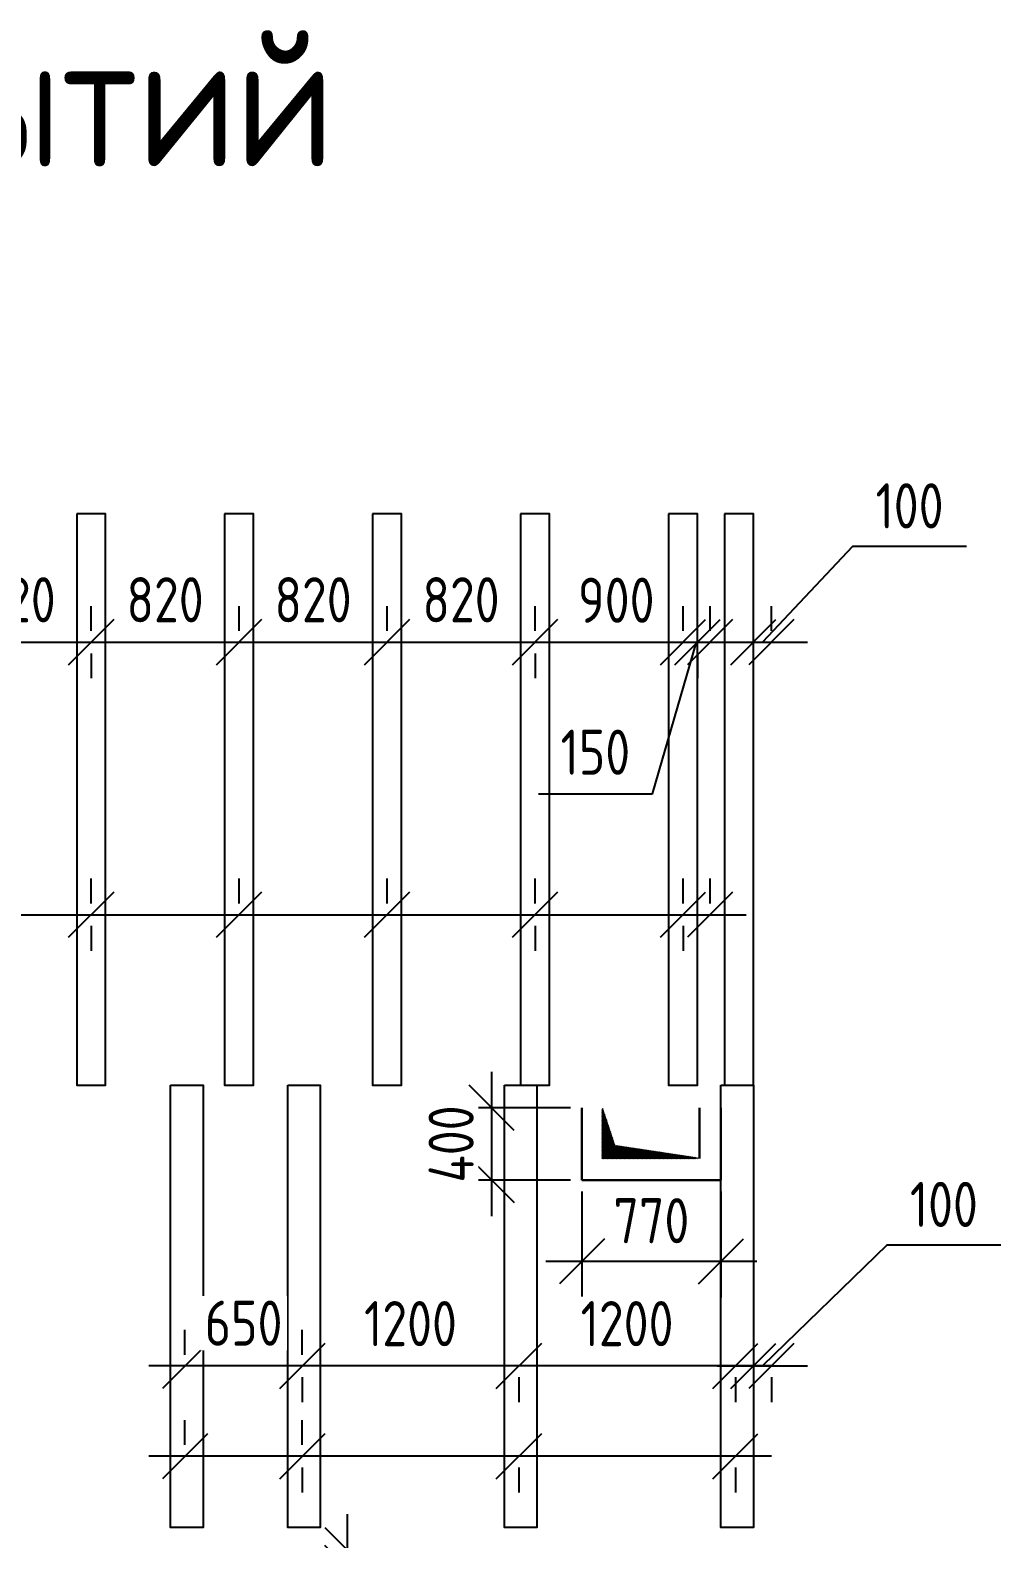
# Model space of a CAD drawing. Header units: millimetres. Extents: x -3099 to 8621, y -2900 to 12890.
# Drawn here: x 3242 to 8621, y 4532 to 12890 of the extents above; entities that cross this region are included whole.
import ezdxf

# ---------------------------------------------------------------- set-up
doc = ezdxf.new("R2010")
doc.units = ezdxf.units.MM
doc.header["$PDMODE"] = 35
for name, color, linetype, lineweight in [('СПДС_ОБЪЕКТЫ', 62, 'Continuous', 25), ('СПДС_РАЗМЕРЫ', 152, 'Continuous', 25), ('СПДС_ТАБЛИЦЫ', 7, 'Continuous', 25)]:
    doc.layers.add(name, color=color, linetype=linetype, lineweight=lineweight)
doc.styles.add('ГОСТ 2.304', font='CS_Gost2304.shx')
doc.dimstyles.new('СПДС', dxfattribs={"dimscale": 100, "dimtxt": 2.5, "dimasz": 2.5, "dimexe": 2, "dimexo": 0.625, "dimgap": 1, "dimtad": 1, "dimdec": 0, "dimtxsty": 'ГОСТ 2.304', "dimblk": 'OBLIQUE', "dimblk1": 'OBLIQUE', "dimblk2": 'OBLIQUE', "dimcen": 2.5, "dimdle": 2, "dimadec": 0, "dimazin": 2, "dimtfac": 0.75, "dimtdec": 4, "dimtmove": 1, "dimatfit": 3, "dimfxl": 1, "dimtfill": 1, "dimtolj": 1, "dimarcsym": 1})

# ---------------------------------------------------------------- blocks, each defined once
blk = doc.blocks.new('_Oblique')
at = {"color": 0, "linetype": 'ByBlock', "lineweight": -2}
blk.add_line((-0.5, -0.5), (0.5, 0.5), dxfattribs=at)
blk = doc.blocks.new('*D626')
at = {"layer": 'Defpoints', "color": 0, "ltscale": 100}
for p in [(7250, 9500), (7350, 9500), (7350, 9500)]:
    blk.add_point(p, dxfattribs=at)
at = {"layer": 'СПДС_РАЗМЕРЫ', "color": 0, "lineweight": -2, "ltscale": 100}
for p, q in [((7800, 10030), (7300, 9500)), ((8431.3, 10030), (7800, 10030)), ((7250, 9562.5), (7250, 9700)), ((7350, 9562.5), (7350, 9700)), ((7050, 9500), (7550, 9500))]:
    blk.add_line(p, q, dxfattribs=at)
at = {"layer": 'СПДС_РАЗМЕРЫ', "color": 0, "lineweight": -2, "ltscale": 100, "xscale": 250, "yscale": 250, "zscale": 250}
blk.add_blockref('_Oblique', (7250, 9500), dxfattribs=at)
at = {"layer": 'СПДС_РАЗМЕРЫ', "color": 0, "lineweight": -2, "ltscale": 100, "xscale": 250, "yscale": 250, "zscale": 250, "rotation": 180}
blk.add_blockref('_Oblique', (7350, 9500), dxfattribs=at)
at = {"layer": 'СПДС_РАЗМЕРЫ', "color": 0, "ltscale": 100, "insert": (8115.6, 10255), "char_height": 250, "attachment_point": 5, "style": 'ГОСТ 2.304', "bg_fill": 3, "box_fill_scale": 1.1, "bg_fill_color": 256, "bg_fill_true_color": 13158600, "bg_fill_transparency": 0}
blk.add_mtext('\\A1;100', dxfattribs=at)
blk = doc.blocks.new('*D652')
at = {"layer": 'Defpoints', "color": 0, "ltscale": 100}
for p in [(7250, 5490), (7350, 5490), (7350, 5490)]:
    blk.add_point(p, dxfattribs=at)
at = {"layer": 'СПДС_РАЗМЕРЫ', "color": 0, "lineweight": -2, "ltscale": 100}
for p, q in [((7990, 6160), (7300, 5490)), ((8621.3, 6160), (7990, 6160)), ((7050, 5490), (7550, 5490)), ((7250, 5427.5), (7250, 5290)), ((7350, 5427.5), (7350, 5290))]:
    blk.add_line(p, q, dxfattribs=at)
at = {"layer": 'СПДС_РАЗМЕРЫ', "color": 0, "lineweight": -2, "ltscale": 100, "xscale": 250, "yscale": 250, "zscale": 250}
blk.add_blockref('_Oblique', (7250, 5490), dxfattribs=at)
at = {"layer": 'СПДС_РАЗМЕРЫ', "color": 0, "lineweight": -2, "ltscale": 100, "xscale": 250, "yscale": 250, "zscale": 250, "rotation": 180}
blk.add_blockref('_Oblique', (7350, 5490), dxfattribs=at)
at = {"layer": 'СПДС_РАЗМЕРЫ', "color": 0, "ltscale": 100, "insert": (8305.6, 6385), "char_height": 250, "attachment_point": 5, "style": 'ГОСТ 2.304', "bg_fill": 3, "box_fill_scale": 1.1, "bg_fill_color": 256, "bg_fill_true_color": 13158600, "bg_fill_transparency": 0}
blk.add_mtext('\\A1;100', dxfattribs=at)
blk = doc.blocks.new('*D655')
at = {"layer": 'Defpoints', "color": 0, "ltscale": 100}
for p in [(6299.8, 6520), (7070, 6520), (7070, 6070)]:
    blk.add_point(p, dxfattribs=at)
at = {"layer": 'СПДС_РАЗМЕРЫ', "color": 0, "lineweight": -2, "ltscale": 100}
for p, q in [((6299.8, 6457.5), (6299.8, 5870)), ((7070, 6457.5), (7070, 5870)), ((6099.8, 6070), (7270, 6070))]:
    blk.add_line(p, q, dxfattribs=at)
at = {"layer": 'СПДС_РАЗМЕРЫ', "color": 0, "lineweight": -2, "ltscale": 100, "xscale": 250, "yscale": 250, "zscale": 250, "rotation": 180}
blk.add_blockref('_Oblique', (6299.8, 6070), dxfattribs=at)
at = {"layer": 'СПДС_РАЗМЕРЫ', "color": 0, "lineweight": -2, "ltscale": 100, "xscale": 250, "yscale": 250, "zscale": 250}
blk.add_blockref('_Oblique', (7070, 6070), dxfattribs=at)
at = {"layer": 'СПДС_РАЗМЕРЫ', "color": 0, "ltscale": 100, "insert": (6684.9, 6295), "char_height": 250, "attachment_point": 5, "style": 'ГОСТ 2.304', "bg_fill": 3, "box_fill_scale": 1.1, "bg_fill_color": 256, "bg_fill_true_color": 13158600, "bg_fill_transparency": 0}
blk.add_mtext('\\A1;770', dxfattribs=at)
blk = doc.blocks.new('*D658')
at = {"layer": 'Defpoints', "color": 0, "ltscale": 100}
for p in [(5800, 6920), (6299.8, 6920), (6299.8, 6520)]:
    blk.add_point(p, dxfattribs=at)
at = {"layer": 'СПДС_РАЗМЕРЫ', "color": 0, "lineweight": -2, "ltscale": 100}
for p, q in [((5800, 6320), (5800, 7120)), ((6237.3, 6920), (5600, 6920)), ((6237.3, 6520), (5600, 6520))]:
    blk.add_line(p, q, dxfattribs=at)
at = {"layer": 'СПДС_РАЗМЕРЫ', "color": 0, "lineweight": -2, "ltscale": 100, "xscale": 250, "yscale": 250, "zscale": 250}
for p, rotation in [((5800, 6920), 90), ((5800, 6520), 270)]:
    blk.add_blockref('_Oblique', p, dxfattribs=dict(at, rotation=rotation))
at = {"layer": 'СПДС_РАЗМЕРЫ', "color": 0, "ltscale": 100, "insert": (5575, 6720), "char_height": 250, "attachment_point": 5, "rotation": 90, "style": 'ГОСТ 2.304', "bg_fill": 3, "box_fill_scale": 1.1, "bg_fill_color": 256, "bg_fill_true_color": 13158600, "bg_fill_transparency": 0}
blk.add_mtext('\\A1;400', dxfattribs=at)
blk = doc.blocks.new('*D697')
at = {"layer": 'Defpoints', "color": 0, "ltscale": 100}
for p in [(5000, 4470), (5000, 4470), (5000, 4370)]:
    blk.add_point(p, dxfattribs=at)
at = {"layer": 'СПДС_РАЗМЕРЫ', "color": 0, "lineweight": -2, "ltscale": 100}
for p, q in [((5000, 4170), (5000, 4670)), ((5062.5, 4470), (5200, 4470)), ((5475, 4277.5), (5000, 4420)), ((5062.5, 4370), (5200, 4370)), ((5475, 3646.2), (5475, 4277.5))]:
    blk.add_line(p, q, dxfattribs=at)
at = {"layer": 'СПДС_РАЗМЕРЫ', "color": 0, "lineweight": -2, "ltscale": 100, "xscale": 250, "yscale": 250, "zscale": 250}
for p, rotation in [((5000, 4470), 270), ((5000, 4370), 90)]:
    blk.add_blockref('_Oblique', p, dxfattribs=dict(at, rotation=rotation))
at = {"layer": 'СПДС_РАЗМЕРЫ', "color": 0, "ltscale": 100, "insert": (5250, 3961.9), "char_height": 250, "attachment_point": 5, "rotation": 90, "style": 'ГОСТ 2.304', "bg_fill": 3, "box_fill_scale": 1.1, "bg_fill_color": 256, "bg_fill_true_color": 13158600, "bg_fill_transparency": 0}
blk.add_mtext('\\A1;100', dxfattribs=at)
blk = doc.blocks.new('*D715')
at = {"layer": 'Defpoints', "color": 0, "ltscale": 100}
for p in [(2760, 9500), (3580, 9500), (3580, 9500)]:
    blk.add_point(p, dxfattribs=at)
at = {"layer": 'СПДС_РАЗМЕРЫ', "color": 0, "lineweight": -2, "ltscale": 100}
for p, q in [((2560, 9500), (3780, 9500)), ((2760, 9437.5), (2760, 9300)), ((3580, 9437.5), (3580, 9300))]:
    blk.add_line(p, q, dxfattribs=at)
at = {"layer": 'СПДС_РАЗМЕРЫ', "color": 0, "lineweight": -2, "ltscale": 100, "xscale": 250, "yscale": 250, "zscale": 250, "rotation": 180}
blk.add_blockref('_Oblique', (2760, 9500), dxfattribs=at)
at = {"layer": 'СПДС_РАЗМЕРЫ', "color": 0, "lineweight": -2, "ltscale": 100, "xscale": 250, "yscale": 250, "zscale": 250}
blk.add_blockref('_Oblique', (3580, 9500), dxfattribs=at)
at = {"layer": 'СПДС_РАЗМЕРЫ', "color": 0, "ltscale": 100, "insert": (3170, 9734.7), "char_height": 250, "attachment_point": 5, "style": 'ГОСТ 2.304', "bg_fill": 3, "box_fill_scale": 1.1, "bg_fill_color": 256, "bg_fill_true_color": 13158600, "bg_fill_transparency": 0}
blk.add_mtext('\\A1;820', dxfattribs=at)
blk = doc.blocks.new('*D718')
at = {"layer": 'Defpoints', "color": 0, "ltscale": 100}
for p in [(3580, 9500), (4400, 9500), (4400, 9500)]:
    blk.add_point(p, dxfattribs=at)
at = {"layer": 'СПДС_РАЗМЕРЫ', "color": 0, "lineweight": -2, "ltscale": 100}
for p, q in [((3580, 9562.5), (3580, 9700)), ((4400, 9562.5), (4400, 9700)), ((3380, 9500), (4600, 9500))]:
    blk.add_line(p, q, dxfattribs=at)
at = {"layer": 'СПДС_РАЗМЕРЫ', "color": 0, "lineweight": -2, "ltscale": 100, "xscale": 250, "yscale": 250, "zscale": 250, "rotation": 180}
blk.add_blockref('_Oblique', (3580, 9500), dxfattribs=at)
at = {"layer": 'СПДС_РАЗМЕРЫ', "color": 0, "lineweight": -2, "ltscale": 100, "xscale": 250, "yscale": 250, "zscale": 250}
blk.add_blockref('_Oblique', (4400, 9500), dxfattribs=at)
at = {"layer": 'СПДС_РАЗМЕРЫ', "color": 0, "ltscale": 100, "insert": (3990, 9734.7), "char_height": 250, "attachment_point": 5, "style": 'ГОСТ 2.304', "bg_fill": 3, "box_fill_scale": 1.1, "bg_fill_color": 256, "bg_fill_true_color": 13158600, "bg_fill_transparency": 0}
blk.add_mtext('\\A1;820', dxfattribs=at)
blk = doc.blocks.new('*D721')
at = {"layer": 'Defpoints', "color": 0, "ltscale": 100}
for p in [(4400, 9500), (5220, 9500), (5220, 9500)]:
    blk.add_point(p, dxfattribs=at)
at = {"layer": 'СПДС_РАЗМЕРЫ', "color": 0, "lineweight": -2, "ltscale": 100}
for p, q in [((4400, 9562.5), (4400, 9700)), ((5220, 9562.5), (5220, 9700)), ((4200, 9500), (5420, 9500))]:
    blk.add_line(p, q, dxfattribs=at)
at = {"layer": 'СПДС_РАЗМЕРЫ', "color": 0, "lineweight": -2, "ltscale": 100, "xscale": 250, "yscale": 250, "zscale": 250, "rotation": 180}
blk.add_blockref('_Oblique', (4400, 9500), dxfattribs=at)
at = {"layer": 'СПДС_РАЗМЕРЫ', "color": 0, "lineweight": -2, "ltscale": 100, "xscale": 250, "yscale": 250, "zscale": 250}
blk.add_blockref('_Oblique', (5220, 9500), dxfattribs=at)
at = {"layer": 'СПДС_РАЗМЕРЫ', "color": 0, "ltscale": 100, "insert": (4810, 9734.7), "char_height": 250, "attachment_point": 5, "style": 'ГОСТ 2.304', "bg_fill": 3, "box_fill_scale": 1.1, "bg_fill_color": 256, "bg_fill_true_color": 13158600, "bg_fill_transparency": 0}
blk.add_mtext('\\A1;820', dxfattribs=at)
blk = doc.blocks.new('*D724')
at = {"layer": 'Defpoints', "color": 0, "ltscale": 100}
for p in [(5220, 9500), (6040, 9500), (6040, 9500)]:
    blk.add_point(p, dxfattribs=at)
at = {"layer": 'СПДС_РАЗМЕРЫ', "color": 0, "lineweight": -2, "ltscale": 100}
for p, q in [((5220, 9562.5), (5220, 9700)), ((6040, 9562.5), (6040, 9700)), ((5020, 9500), (6240, 9500))]:
    blk.add_line(p, q, dxfattribs=at)
at = {"layer": 'СПДС_РАЗМЕРЫ', "color": 0, "lineweight": -2, "ltscale": 100, "xscale": 250, "yscale": 250, "zscale": 250, "rotation": 180}
blk.add_blockref('_Oblique', (5220, 9500), dxfattribs=at)
at = {"layer": 'СПДС_РАЗМЕРЫ', "color": 0, "lineweight": -2, "ltscale": 100, "xscale": 250, "yscale": 250, "zscale": 250}
blk.add_blockref('_Oblique', (6040, 9500), dxfattribs=at)
at = {"layer": 'СПДС_РАЗМЕРЫ', "color": 0, "ltscale": 100, "insert": (5630, 9734.7), "char_height": 250, "attachment_point": 5, "style": 'ГОСТ 2.304', "bg_fill": 3, "box_fill_scale": 1.1, "bg_fill_color": 256, "bg_fill_true_color": 13158600, "bg_fill_transparency": 0}
blk.add_mtext('\\A1;820', dxfattribs=at)
blk = doc.blocks.new('*D725')
at = {"layer": 'Defpoints', "color": 0, "ltscale": 100}
for p in [(6040, 9500), (6940, 9500), (6940, 9500)]:
    blk.add_point(p, dxfattribs=at)
at = {"layer": 'СПДС_РАЗМЕРЫ', "color": 0, "lineweight": -2, "ltscale": 100}
for p, q in [((5840, 9500), (7140, 9500)), ((6040, 9437.5), (6040, 9300)), ((6940, 9437.5), (6940, 9300))]:
    blk.add_line(p, q, dxfattribs=at)
at = {"layer": 'СПДС_РАЗМЕРЫ', "color": 0, "lineweight": -2, "ltscale": 100, "xscale": 250, "yscale": 250, "zscale": 250, "rotation": 180}
blk.add_blockref('_Oblique', (6040, 9500), dxfattribs=at)
at = {"layer": 'СПДС_РАЗМЕРЫ', "color": 0, "lineweight": -2, "ltscale": 100, "xscale": 250, "yscale": 250, "zscale": 250}
blk.add_blockref('_Oblique', (6940, 9500), dxfattribs=at)
at = {"layer": 'СПДС_РАЗМЕРЫ', "color": 0, "ltscale": 100, "insert": (6490, 9732.2), "char_height": 250, "attachment_point": 5, "style": 'ГОСТ 2.304', "bg_fill": 3, "box_fill_scale": 1.1, "bg_fill_color": 256, "bg_fill_true_color": 13158600, "bg_fill_transparency": 0}
blk.add_mtext('\\A1;900', dxfattribs=at)
blk = doc.blocks.new('*D728')
at = {"layer": 'Defpoints', "color": 0, "ltscale": 100}
for p in [(6860, 9500), (7010, 9500), (7010, 9500)]:
    blk.add_point(p, dxfattribs=at)
at = {"layer": 'СПДС_РАЗМЕРЫ', "color": 0, "lineweight": -2, "ltscale": 100}
for p, q in [((6860, 9562.5), (6860, 9700)), ((7010, 9562.5), (7010, 9700)), ((6660, 9500), (7210, 9500)), ((6690, 8660), (6935, 9500)), ((6058.7, 8660), (6690, 8660))]:
    blk.add_line(p, q, dxfattribs=at)
at = {"layer": 'СПДС_РАЗМЕРЫ', "color": 0, "lineweight": -2, "ltscale": 100, "xscale": 250, "yscale": 250, "zscale": 250}
blk.add_blockref('_Oblique', (6860, 9500), dxfattribs=at)
at = {"layer": 'СПДС_РАЗМЕРЫ', "color": 0, "lineweight": -2, "ltscale": 100, "xscale": 250, "yscale": 250, "zscale": 250, "rotation": 180}
blk.add_blockref('_Oblique', (7010, 9500), dxfattribs=at)
at = {"layer": 'СПДС_РАЗМЕРЫ', "color": 0, "ltscale": 100, "insert": (6374.4, 8890.2), "char_height": 250, "attachment_point": 5, "style": 'ГОСТ 2.304', "bg_fill": 3, "box_fill_scale": 1.1, "bg_fill_color": 256, "bg_fill_true_color": 13158600, "bg_fill_transparency": 0}
blk.add_mtext('\\A1;150', dxfattribs=at)
blk = doc.blocks.new('*D732')
at = {"layer": 'Defpoints', "color": 0, "ltscale": 100}
for p in [(5950, 5490), (5950, 5490), (7150, 5490)]:
    blk.add_point(p, dxfattribs=at)
at = {"layer": 'СПДС_РАЗМЕРЫ', "color": 0, "lineweight": -2, "ltscale": 100}
for p, q in [((7350, 5490), (5750, 5490)), ((5950, 5427.5), (5950, 5290)), ((7150, 5427.5), (7150, 5290))]:
    blk.add_line(p, q, dxfattribs=at)
at = {"layer": 'СПДС_РАЗМЕРЫ', "color": 0, "lineweight": -2, "ltscale": 100, "xscale": 250, "yscale": 250, "zscale": 250, "rotation": 180}
blk.add_blockref('_Oblique', (5950, 5490), dxfattribs=at)
at = {"layer": 'СПДС_РАЗМЕРЫ', "color": 0, "lineweight": -2, "ltscale": 100, "xscale": 250, "yscale": 250, "zscale": 250}
blk.add_blockref('_Oblique', (7150, 5490), dxfattribs=at)
at = {"layer": 'СПДС_РАЗМЕРЫ', "color": 0, "ltscale": 100, "insert": (6550, 5724.7), "char_height": 250, "attachment_point": 5, "style": 'ГОСТ 2.304', "bg_fill": 3, "box_fill_scale": 1.1, "bg_fill_color": 256, "bg_fill_true_color": 13158600, "bg_fill_transparency": 0}
blk.add_mtext('\\A1;1200', dxfattribs=at)
blk = doc.blocks.new('*D735')
at = {"layer": 'Defpoints', "color": 0, "ltscale": 100}
for p in [(4750, 5490), (4750, 5490), (5950, 5490)]:
    blk.add_point(p, dxfattribs=at)
at = {"layer": 'СПДС_РАЗМЕРЫ', "color": 0, "lineweight": -2, "ltscale": 100}
for p, q in [((6150, 5490), (4550, 5490)), ((4750, 5427.5), (4750, 5290)), ((5950, 5427.5), (5950, 5290))]:
    blk.add_line(p, q, dxfattribs=at)
at = {"layer": 'СПДС_РАЗМЕРЫ', "color": 0, "lineweight": -2, "ltscale": 100, "xscale": 250, "yscale": 250, "zscale": 250, "rotation": 180}
blk.add_blockref('_Oblique', (4750, 5490), dxfattribs=at)
at = {"layer": 'СПДС_РАЗМЕРЫ', "color": 0, "lineweight": -2, "ltscale": 100, "xscale": 250, "yscale": 250, "zscale": 250}
blk.add_blockref('_Oblique', (5950, 5490), dxfattribs=at)
at = {"layer": 'СПДС_РАЗМЕРЫ', "color": 0, "ltscale": 100, "insert": (5350, 5724.7), "char_height": 250, "attachment_point": 5, "style": 'ГОСТ 2.304', "bg_fill": 3, "box_fill_scale": 1.1, "bg_fill_color": 256, "bg_fill_true_color": 13158600, "bg_fill_transparency": 0}
blk.add_mtext('\\A1;1200', dxfattribs=at)
blk = doc.blocks.new('*D736')
at = {"layer": 'Defpoints', "color": 0, "ltscale": 100}
for p in [(4100, 5490), (4100, 5490), (4750, 5490)]:
    blk.add_point(p, dxfattribs=at)
at = {"layer": 'СПДС_РАЗМЕРЫ', "color": 0, "lineweight": -2, "ltscale": 100}
for p, q in [((4100, 5552.5), (4100, 5690)), ((4750, 5552.5), (4750, 5690)), ((4950, 5490), (3900, 5490))]:
    blk.add_line(p, q, dxfattribs=at)
at = {"layer": 'СПДС_РАЗМЕРЫ', "color": 0, "lineweight": -2, "ltscale": 100, "xscale": 250, "yscale": 250, "zscale": 250, "rotation": 180}
blk.add_blockref('_Oblique', (4100, 5490), dxfattribs=at)
at = {"layer": 'СПДС_РАЗМЕРЫ', "color": 0, "lineweight": -2, "ltscale": 100, "xscale": 250, "yscale": 250, "zscale": 250}
blk.add_blockref('_Oblique', (4750, 5490), dxfattribs=at)
at = {"layer": 'СПДС_РАЗМЕРЫ', "color": 0, "ltscale": 100, "insert": (4425, 5727.4), "char_height": 250, "attachment_point": 5, "style": 'ГОСТ 2.304', "bg_fill": 3, "box_fill_scale": 1.1, "bg_fill_color": 256, "bg_fill_true_color": 13158600, "bg_fill_transparency": 0}
blk.add_mtext('\\A1;650', dxfattribs=at)
blk = doc.blocks.new('*D788')
at = {"layer": 'Defpoints', "color": 0, "ltscale": 100}
for p in [(2760, 7990), (3580, 7990), (3580, 7990)]:
    blk.add_point(p, dxfattribs=at)
at = {"layer": 'СПДС_РАЗМЕРЫ', "color": 0, "lineweight": -2, "ltscale": 100}
for p, q in [((2560, 7990), (3780, 7990)), ((2760, 7927.5), (2760, 7790)), ((3580, 7927.5), (3580, 7790))]:
    blk.add_line(p, q, dxfattribs=at)
at = {"layer": 'СПДС_РАЗМЕРЫ', "color": 0, "lineweight": -2, "ltscale": 100, "xscale": 250, "yscale": 250, "zscale": 250, "rotation": 180}
blk.add_blockref('_Oblique', (2760, 7990), dxfattribs=at)
at = {"layer": 'СПДС_РАЗМЕРЫ', "color": 0, "lineweight": -2, "ltscale": 100, "xscale": 250, "yscale": 250, "zscale": 250}
blk.add_blockref('_Oblique', (3580, 7990), dxfattribs=at)
blk = doc.blocks.new('*D789')
at = {"layer": 'Defpoints', "color": 0, "ltscale": 100}
for p in [(3580, 7990), (4400, 7990), (4400, 7990)]:
    blk.add_point(p, dxfattribs=at)
at = {"layer": 'СПДС_РАЗМЕРЫ', "color": 0, "lineweight": -2, "ltscale": 100}
for p, q in [((3580, 8052.5), (3580, 8190)), ((4400, 8052.5), (4400, 8190)), ((3380, 7990), (4600, 7990))]:
    blk.add_line(p, q, dxfattribs=at)
at = {"layer": 'СПДС_РАЗМЕРЫ', "color": 0, "lineweight": -2, "ltscale": 100, "xscale": 250, "yscale": 250, "zscale": 250, "rotation": 180}
blk.add_blockref('_Oblique', (3580, 7990), dxfattribs=at)
at = {"layer": 'СПДС_РАЗМЕРЫ', "color": 0, "lineweight": -2, "ltscale": 100, "xscale": 250, "yscale": 250, "zscale": 250}
blk.add_blockref('_Oblique', (4400, 7990), dxfattribs=at)
blk = doc.blocks.new('*D790')
at = {"layer": 'Defpoints', "color": 0, "ltscale": 100}
for p in [(4400, 7990), (5220, 7990), (5220, 7990)]:
    blk.add_point(p, dxfattribs=at)
at = {"layer": 'СПДС_РАЗМЕРЫ', "color": 0, "lineweight": -2, "ltscale": 100}
for p, q in [((4400, 8052.5), (4400, 8190)), ((5220, 8052.5), (5220, 8190)), ((4200, 7990), (5420, 7990))]:
    blk.add_line(p, q, dxfattribs=at)
at = {"layer": 'СПДС_РАЗМЕРЫ', "color": 0, "lineweight": -2, "ltscale": 100, "xscale": 250, "yscale": 250, "zscale": 250, "rotation": 180}
blk.add_blockref('_Oblique', (4400, 7990), dxfattribs=at)
at = {"layer": 'СПДС_РАЗМЕРЫ', "color": 0, "lineweight": -2, "ltscale": 100, "xscale": 250, "yscale": 250, "zscale": 250}
blk.add_blockref('_Oblique', (5220, 7990), dxfattribs=at)
blk = doc.blocks.new('*D791')
at = {"layer": 'Defpoints', "color": 0, "ltscale": 100}
for p in [(5220, 7990), (6040, 7990), (6040, 7990)]:
    blk.add_point(p, dxfattribs=at)
at = {"layer": 'СПДС_РАЗМЕРЫ', "color": 0, "lineweight": -2, "ltscale": 100}
for p, q in [((5220, 8052.5), (5220, 8190)), ((6040, 8052.5), (6040, 8190)), ((5020, 7990), (6240, 7990))]:
    blk.add_line(p, q, dxfattribs=at)
at = {"layer": 'СПДС_РАЗМЕРЫ', "color": 0, "lineweight": -2, "ltscale": 100, "xscale": 250, "yscale": 250, "zscale": 250, "rotation": 180}
blk.add_blockref('_Oblique', (5220, 7990), dxfattribs=at)
at = {"layer": 'СПДС_РАЗМЕРЫ', "color": 0, "lineweight": -2, "ltscale": 100, "xscale": 250, "yscale": 250, "zscale": 250}
blk.add_blockref('_Oblique', (6040, 7990), dxfattribs=at)
blk = doc.blocks.new('*D792')
at = {"layer": 'Defpoints', "color": 0, "ltscale": 100}
for p in [(6040, 7990), (6860, 7990), (6860, 7990)]:
    blk.add_point(p, dxfattribs=at)
at = {"layer": 'СПДС_РАЗМЕРЫ', "color": 0, "lineweight": -2, "ltscale": 100}
for p, q in [((5840, 7990), (7060, 7990)), ((6040, 7927.5), (6040, 7790)), ((6860, 7927.5), (6860, 7790))]:
    blk.add_line(p, q, dxfattribs=at)
at = {"layer": 'СПДС_РАЗМЕРЫ', "color": 0, "lineweight": -2, "ltscale": 100, "xscale": 250, "yscale": 250, "zscale": 250, "rotation": 180}
blk.add_blockref('_Oblique', (6040, 7990), dxfattribs=at)
at = {"layer": 'СПДС_РАЗМЕРЫ', "color": 0, "lineweight": -2, "ltscale": 100, "xscale": 250, "yscale": 250, "zscale": 250}
blk.add_blockref('_Oblique', (6860, 7990), dxfattribs=at)
blk = doc.blocks.new('*D793')
at = {"layer": 'Defpoints', "color": 0, "ltscale": 100}
for p in [(6860, 7990), (7010, 7990), (7010, 7990)]:
    blk.add_point(p, dxfattribs=at)
at = {"layer": 'СПДС_РАЗМЕРЫ', "color": 0, "lineweight": -2, "ltscale": 100}
for p, q in [((6860, 8052.5), (6860, 8190)), ((7010, 8052.5), (7010, 8190)), ((6660, 7990), (7210, 7990))]:
    blk.add_line(p, q, dxfattribs=at)
at = {"layer": 'СПДС_РАЗМЕРЫ', "color": 0, "lineweight": -2, "ltscale": 100, "xscale": 250, "yscale": 250, "zscale": 250}
blk.add_blockref('_Oblique', (6860, 7990), dxfattribs=at)
at = {"layer": 'СПДС_РАЗМЕРЫ', "color": 0, "lineweight": -2, "ltscale": 100, "xscale": 250, "yscale": 250, "zscale": 250, "rotation": 180}
blk.add_blockref('_Oblique', (7010, 7990), dxfattribs=at)
blk = doc.blocks.new('*D797')
at = {"layer": 'Defpoints', "color": 0, "ltscale": 100}
for p in [(5950, 4990), (5950, 4990), (7150, 4990)]:
    blk.add_point(p, dxfattribs=at)
at = {"layer": 'СПДС_РАЗМЕРЫ', "color": 0, "lineweight": -2, "ltscale": 100}
for p, q in [((7350, 4990), (5750, 4990)), ((5950, 4927.5), (5950, 4790)), ((7150, 4927.5), (7150, 4790))]:
    blk.add_line(p, q, dxfattribs=at)
at = {"layer": 'СПДС_РАЗМЕРЫ', "color": 0, "lineweight": -2, "ltscale": 100, "xscale": 250, "yscale": 250, "zscale": 250, "rotation": 180}
blk.add_blockref('_Oblique', (5950, 4990), dxfattribs=at)
at = {"layer": 'СПДС_РАЗМЕРЫ', "color": 0, "lineweight": -2, "ltscale": 100, "xscale": 250, "yscale": 250, "zscale": 250}
blk.add_blockref('_Oblique', (7150, 4990), dxfattribs=at)
blk = doc.blocks.new('*D798')
at = {"layer": 'Defpoints', "color": 0, "ltscale": 100}
for p in [(4750, 4990), (4750, 4990), (5950, 4990)]:
    blk.add_point(p, dxfattribs=at)
at = {"layer": 'СПДС_РАЗМЕРЫ', "color": 0, "lineweight": -2, "ltscale": 100}
for p, q in [((6150, 4990), (4550, 4990)), ((4750, 4927.5), (4750, 4790)), ((5950, 4927.5), (5950, 4790))]:
    blk.add_line(p, q, dxfattribs=at)
at = {"layer": 'СПДС_РАЗМЕРЫ', "color": 0, "lineweight": -2, "ltscale": 100, "xscale": 250, "yscale": 250, "zscale": 250, "rotation": 180}
blk.add_blockref('_Oblique', (4750, 4990), dxfattribs=at)
at = {"layer": 'СПДС_РАЗМЕРЫ', "color": 0, "lineweight": -2, "ltscale": 100, "xscale": 250, "yscale": 250, "zscale": 250}
blk.add_blockref('_Oblique', (5950, 4990), dxfattribs=at)
blk = doc.blocks.new('*D799')
at = {"layer": 'Defpoints', "color": 0, "ltscale": 100}
for p in [(4100, 4990), (4100, 4990), (4750, 4990)]:
    blk.add_point(p, dxfattribs=at)
at = {"layer": 'СПДС_РАЗМЕРЫ', "color": 0, "lineweight": -2, "ltscale": 100}
for p, q in [((4100, 5052.5), (4100, 5190)), ((4750, 5052.5), (4750, 5190)), ((4950, 4990), (3900, 4990))]:
    blk.add_line(p, q, dxfattribs=at)
at = {"layer": 'СПДС_РАЗМЕРЫ', "color": 0, "lineweight": -2, "ltscale": 100, "xscale": 250, "yscale": 250, "zscale": 250, "rotation": 180}
blk.add_blockref('_Oblique', (4100, 4990), dxfattribs=at)
at = {"layer": 'СПДС_РАЗМЕРЫ', "color": 0, "lineweight": -2, "ltscale": 100, "xscale": 250, "yscale": 250, "zscale": 250}
blk.add_blockref('_Oblique', (4750, 4990), dxfattribs=at)

msp = doc.modelspace()

# ---------------------------------------------------------------- hatches: boundary and pattern name
at = {"layer": 'СПДС_ОБЪЕКТЫ', "linetype": 'Continuous', "lineweight": 30, "ltscale": 100}
h = msp.add_hatch(dxfattribs=at)
h.set_pattern_fill('ANSI31', color=256, angle=90)
h.set_pattern_definition([(135, (-5685.7976, 16919.2307), (-2.245064, -2.245064), [])])
h.paths.add_polyline_path([(6412, 6920), (6481.4, 6710.8), (6952, 6640), (6412, 6640)])

# ---------------------------------------------------------------- linework, layer by layer
at = {"ltscale": 100}
for points in [[(3500, 10210), (3500, 7045), (3660, 7045), (3660, 10210), (3500, 10210)], [(4320, 10210), (4320, 7045), (4480, 7045), (4480, 10210), (4320, 10210)], [(5140, 10210), (5140, 7045), (5300, 7045), (5300, 10210), (5140, 10210)], [(6780, 10210), (6780, 7045), (6940, 7045), (6940, 10210), (6780, 10210)], [(4020, 7045), (4200, 7045), (4200, 4715), (4200, 4595), (4020, 4595), (4020, 7045)], [(7070, 7045), (7250, 7045), (7250, 4715), (7250, 4595), (7070, 4595), (7070, 7045)]]:
    msp.add_lwpolyline(points, dxfattribs=at)
at = {"layer": 'СПДС_ОБЪЕКТЫ', "linetype": 'Continuous', "lineweight": 30, "ltscale": 100}
for p, q in [((6299.8, 6520), (6299.8, 6920)), ((6952, 6920), (6952, 6640)), ((7070, 6920), (7070, 6520)), ((7070, 6520), (6299.8, 6520))]:
    msp.add_line(p, q, dxfattribs=at)

# ---------------------------------------------------------------- texts
at = {"layer": 'СПДС_ТАБЛИЦЫ', "ltscale": 100, "style": 'ГОСТ 2.304'}
msp.add_text('План перекрытий', height=750, dxfattribs=at).set_placement((-1948.9, 12135.2))

# ---------------------------------------------------------------- dimensions: what is measured, and where the dimension line sits
at = {"layer": 'СПДС_РАЗМЕРЫ', "ltscale": 100}
dim = msp.add_linear_dim(base=(7350, 9500), p1=(7250, 9500), p2=(7350, 9500), dimstyle='СПДС', dxfattribs=at)
dim.commit()
dim.dimension.update_dxf_attribs({"geometry": '*D626', "text_midpoint": (7900, 10030), "dimtype": 160})
for base, p1, p2, picture, middle in [((3580, 7990), (2760, 7990), (3580, 7990), '*D788', (3170, 8224.7)), ((6860, 7990), (6040, 7990), (6860, 7990), '*D792', (6450, 8224.7)), ((4750, 4990), (5950, 4990), (4750, 4990), '*D798', (5350, 5224.7)), ((5950, 4990), (7150, 4990), (5950, 4990), '*D797', (6550, 5224.7))]:
    dim = msp.add_linear_dim(base=base, p1=p1, p2=p2, angle=180, text=' ', dimstyle='СПДС', dxfattribs=at)
    dim.commit()
    dim.dimension.update_dxf_attribs({"geometry": picture, "text_midpoint": middle})
for base, p1, p2, picture, middle in [((4400, 7990), (3580, 7990), (4400, 7990), '*D789', (3990, 8224.7)), ((5220, 7990), (4400, 7990), (5220, 7990), '*D790', (4810, 8224.7)), ((6040, 7990), (5220, 7990), (6040, 7990), '*D791', (5630, 8224.7))]:
    dim = msp.add_linear_dim(base=base, p1=p1, p2=p2, text=' ', dimstyle='СПДС', dxfattribs=at)
    dim.commit()
    dim.dimension.update_dxf_attribs({"geometry": picture, "text_midpoint": middle})
for base, p1, p2, picture, middle in [((7010, 7990), (6860, 7990), (7010, 7990), '*D793', (6935, 7990)), ((4100, 4990), (4750, 4990), (4100, 4990), '*D799', (4425, 4990))]:
    dim = msp.add_linear_dim(base=base, p1=p1, p2=p2, text=' ', dimstyle='СПДС', dxfattribs=at)
    dim.commit()
    dim.dimension.update_dxf_attribs({"geometry": picture, "text_midpoint": middle, "dimtype": 160})
dim = msp.add_linear_dim(base=(5000, 4470), p1=(5000, 4370), p2=(5000, 4470), angle=270, dimstyle='СПДС', dxfattribs=at)
dim.commit()
dim.dimension.update_dxf_attribs({"geometry": '*D697', "text_midpoint": (5250, 4177.5)})

# ---------------------------------------------------------------- next in the draw order: linework, layer by layer
at = {"ltscale": 100}
for points in [[(7090, 10210), (7090, 7045), (7250, 7045), (7250, 10210), (7090, 10210)], [(4670, 7045), (4850, 7045), (4850, 4715), (4850, 4595), (4670, 4595), (4670, 7045)]]:
    msp.add_lwpolyline(points, dxfattribs=at)

# ---------------------------------------------------------------- next in the draw order: dimensions: what is measured, and where the dimension line sits
at = {"layer": 'СПДС_РАЗМЕРЫ', "ltscale": 100}
dim = msp.add_linear_dim(base=(3580, 9500), p1=(2760, 9500), p2=(3580, 9500), angle=180, dimstyle='СПДС', dxfattribs=at)
dim.commit()
dim.dimension.update_dxf_attribs({"geometry": '*D715', "text_midpoint": (3170, 9734.7)})
dim = msp.add_linear_dim(base=(7350, 5490), p1=(7250, 5490), p2=(7350, 5490), angle=180, dimstyle='СПДС', dxfattribs=at)
dim.commit()
dim.dimension.update_dxf_attribs({"geometry": '*D652', "text_midpoint": (8090, 6160), "dimtype": 160})

# ---------------------------------------------------------------- next in the draw order: dimensions: what is measured, and where the dimension line sits
for base, p1, p2, picture, middle in [((4400, 9500), (3580, 9500), (4400, 9500), '*D718', (3990, 9734.7)), ((7070, 6070), (6299.8, 6520), (7070, 6520), '*D655', (6684.9, 6295))]:
    dim = msp.add_linear_dim(base=base, p1=p1, p2=p2, dimstyle='СПДС', dxfattribs=at)
    dim.commit()
    dim.dimension.update_dxf_attribs({"geometry": picture, "text_midpoint": middle})

# ---------------------------------------------------------------- next in the draw order: dimensions: what is measured, and where the dimension line sits
dim = msp.add_linear_dim(base=(5220, 9500), p1=(4400, 9500), p2=(5220, 9500), dimstyle='СПДС', dxfattribs=at)
dim.commit()
dim.dimension.update_dxf_attribs({"geometry": '*D721', "text_midpoint": (4810, 9734.7)})
dim = msp.add_linear_dim(base=(5800, 6920), p1=(6299.8, 6520), p2=(6299.8, 6920), angle=90, dimstyle='СПДС', dxfattribs=at)
dim.commit()
dim.dimension.update_dxf_attribs({"geometry": '*D658', "text_midpoint": (5800, 6720), "dimtype": 160})

# ---------------------------------------------------------------- next in the draw order: linework, layer by layer
at = {"ltscale": 100}
for points in [[(5960, 10210), (5960, 7045), (6120, 7045), (6120, 10210), (5960, 10210)], [(5870, 7045), (6050, 7045), (6050, 4715), (6050, 4595), (5870, 4595), (5870, 7045)]]:
    msp.add_lwpolyline(points, dxfattribs=at)

# ---------------------------------------------------------------- next in the draw order: dimensions: what is measured, and where the dimension line sits
at = {"layer": 'СПДС_РАЗМЕРЫ', "ltscale": 100}
dim = msp.add_linear_dim(base=(6040, 9500), p1=(5220, 9500), p2=(6040, 9500), dimstyle='СПДС', dxfattribs=at)
dim.commit()
dim.dimension.update_dxf_attribs({"geometry": '*D724', "text_midpoint": (5630, 9734.7)})
dim = msp.add_linear_dim(base=(5950, 5490), p1=(7150, 5490), p2=(5950, 5490), angle=180, dimstyle='СПДС', dxfattribs=at)
dim.commit()
dim.dimension.update_dxf_attribs({"geometry": '*D732', "text_midpoint": (6550, 5724.7)})

# ---------------------------------------------------------------- next in the draw order: dimensions: what is measured, and where the dimension line sits
for base, p1, p2, picture, middle in [((6940, 9500), (6040, 9500), (6940, 9500), '*D725', (6490, 9732.2)), ((4750, 5490), (5950, 5490), (4750, 5490), '*D735', (5350, 5724.7))]:
    dim = msp.add_linear_dim(base=base, p1=p1, p2=p2, angle=180, dimstyle='СПДС', dxfattribs=at)
    dim.commit()
    dim.dimension.update_dxf_attribs({"geometry": picture, "text_midpoint": middle})

# ---------------------------------------------------------------- next in the draw order: dimensions: what is measured, and where the dimension line sits
for base, p1, p2, picture, middle in [((7010, 9500), (6860, 9500), (7010, 9500), '*D728', (6590, 8660)), ((4100, 5490), (4750, 5490), (4100, 5490), '*D736', (4425, 5490))]:
    dim = msp.add_linear_dim(base=base, p1=p1, p2=p2, dimstyle='СПДС', dxfattribs=at)
    dim.commit()
    dim.dimension.update_dxf_attribs({"geometry": picture, "text_midpoint": middle, "dimtype": 160})

doc.saveas('drawing.dxf')
